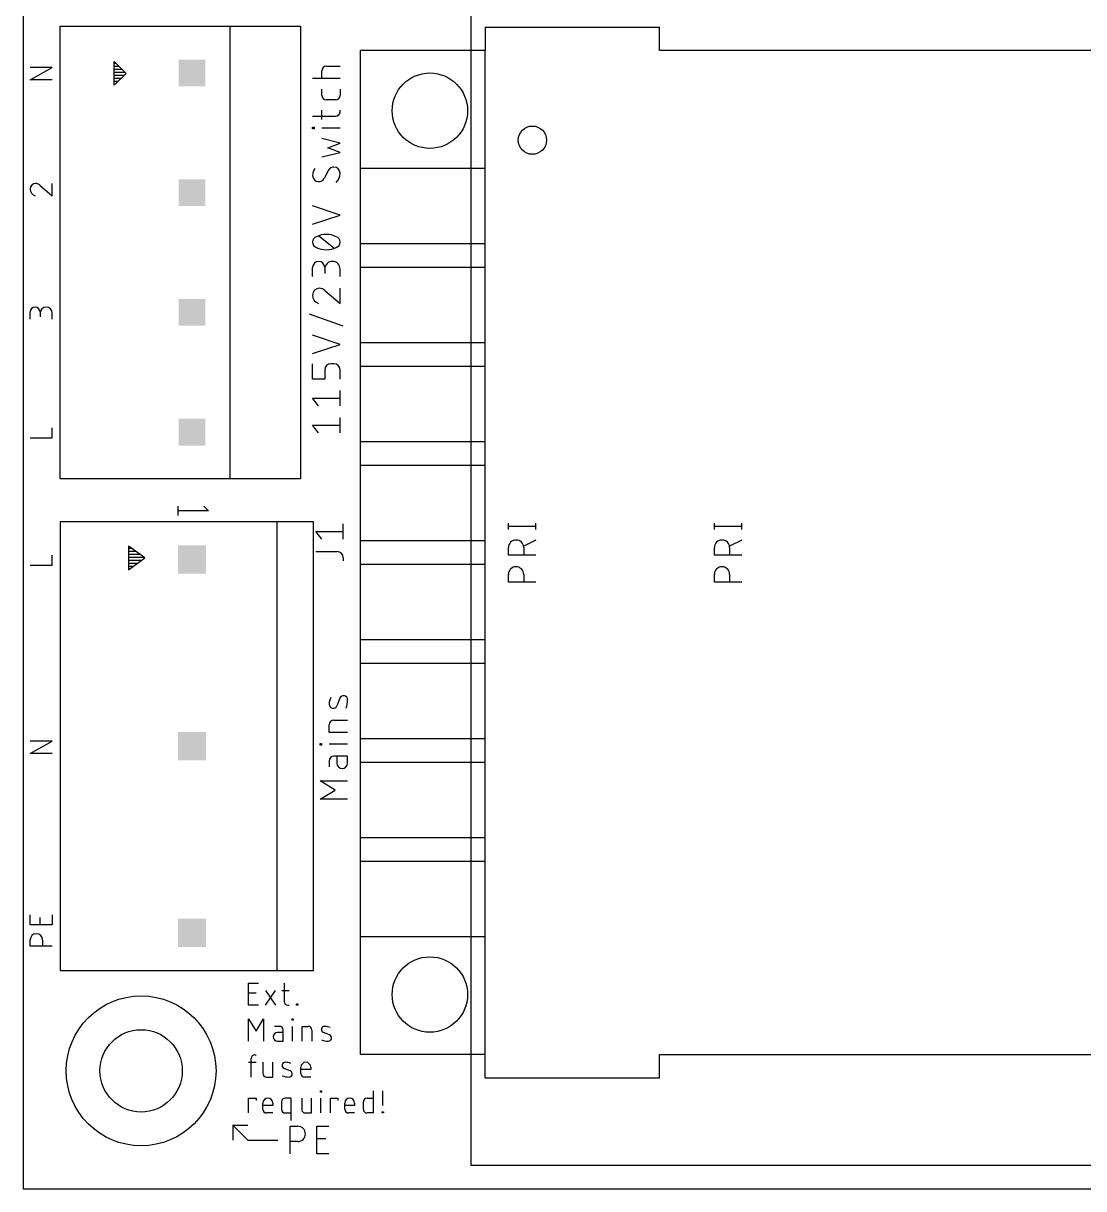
# Model space of a CAD drawing. Extents: x 0 to 90, y 0 to 113.
# Drawn here: x 0 to 45, y 0 to 49.45 of the extents above; entities that cross this region are included whole.
import ezdxf

# ---------------------------------------------------------------- set-up
doc = ezdxf.new("R2010")
doc.units = 0
for name, color, linetype in [('20', 30, 'CONTINUOUS'), ('21', 253, 'CONTINUOUS'), ('25', 253, 'CONTINUOUS'), ('51', 253, 'CONTINUOUS')]:
    doc.layers.add(name, color=color, linetype=linetype)

# ---------------------------------------------------------------- blocks, each defined once
blk = doc.blocks.new('RECT')
blk.add_solid([(-0.5, -0.5), (0.5, -0.5), (-0.5, 0.5), (0.5, 0.5)])

msp = doc.modelspace()

# ---------------------------------------------------------------- linework, layer by layer
at = {"layer": '20'}
for p, q in [((0, 84), (0, 0)), ((0, 0), (90, 0))]:
    msp.add_line(p, q, dxfattribs=at)
for centre in [(17.255, 45.7375), (17.255, 8.2375)]:
    msp.add_circle(centre, 1.6, dxfattribs=at)
at = {"layer": '21'}
for p, q in [((19.005, 0.9875), (19.005, 52.9875)), ((1.56, 30.12), (1.56, 49.32)), ((1.56, 49.32), (8.76, 49.32)), ((8.76, 49.32), (8.76, 30.12)), ((8.76, 49.32), (11.76, 49.32)), ((11.76, 49.32), (11.76, 30.12)), ((19.605, 49.2875), (19.605, 48.2875)), ((19.605, 49.2875), (27.005, 49.2875)), ((27.005, 48.2875), (27.005, 49.2875)), ((14.305, 5.6875), (14.305, 48.2875)), ((19.605, 48.2875), (14.305, 48.2875)), ((19.605, 5.6875), (19.605, 48.2875)), ((55.005, 48.2875), (27.005, 48.2875)), ((0.2921, 47.0464), (1.2319, 47.5686)), ((1.2319, 47.5686), (0.2921, 47.5686)), ((3.86, 47.82), (4.36, 47.32)), ((3.86, 46.82), (3.86, 47.82)), ((3.86, 47.752), (3.928, 47.752)), ((3.86, 47.625), (4.055, 47.625)), ((3.86, 47.498), (4.182, 47.498)), ((12.8588, 47.625), (13.443, 47.625)), ((1.2319, 47.0464), (0.2921, 47.0464)), ((3.86, 47.371), (4.309, 47.371)), ((4.36, 47.32), (3.86, 46.82)), ((3.86, 47.244), (4.284, 47.244)), ((3.86, 47.117), (4.157, 47.117)), ((3.86, 46.99), (4.03, 46.99)), ((13.443, 47.1057), (12.2746, 47.1057)), ((12.664, 47.1057), (12.664, 47.4303)), ((3.86, 46.863), (3.903, 46.863)), ((12.664, 46.3874), (12.664, 46.647)), ((13.443, 46.647), (13.443, 46.3874)), ((13.2482, 46.1926), (12.8588, 46.1926)), ((12.2746, 45.5005), (13.2482, 45.5005)), ((12.664, 45.3707), (12.664, 45.7601)), ((13.443, 45.6952), (13.443, 45.7601)), ((12.2746, 44.9707), (12.2746, 45.0356)), ((12.2746, 45.0356), (12.3395, 45.0356)), ((12.3395, 45.0356), (12.3395, 44.9707)), ((13.443, 45.0031), (12.664, 45.0031)), ((12.3395, 44.9707), (12.2746, 44.9707)), ((13.443, 44.3597), (12.664, 44.5544)), ((12.9237, 44.165), (13.443, 44.3597)), ((13.443, 43.9702), (12.9237, 44.165)), ((12.664, 43.7755), (13.443, 43.9702)), ((12.9561, 43.2167), (12.7614, 42.8597)), ((19.605, 43.2875), (14.305, 43.2875)), ((19.605, 40.0875), (19.605, 43.2875)), ((0.7098, 42.569), (1.2319, 42.1252)), ((1.2319, 42.1252), (1.2319, 42.6473)), ((13.443, 41.3075), (12.2746, 41.6969)), ((12.2746, 40.918), (13.443, 41.3075)), ((13.1833, 39.9048), (12.5342, 40.4241)), ((19.605, 40.0875), (14.305, 40.0875)), ((12.2746, 38.6969), (12.2746, 39.0864)), ((12.7938, 39.0864), (12.7938, 38.8267)), ((19.605, 39.0875), (14.305, 39.0875)), ((19.605, 35.8875), (19.605, 39.0875)), ((13.443, 38.6969), (13.443, 39.0215)), ((12.7938, 38.1057), (13.443, 37.5539)), ((13.443, 37.5539), (13.443, 38.203)), ((0.2921, 36.8864), (0.2921, 37.1997)), ((0.7098, 37.1997), (0.7098, 36.9909)), ((1.2319, 36.8864), (1.2319, 37.1475)), ((13.5728, 36.5901), (12.1447, 37.1094)), ((13.443, 35.8211), (12.2746, 36.2105)), ((12.2746, 35.4316), (13.443, 35.8211)), ((19.605, 35.8875), (14.305, 35.8875)), ((12.2746, 34.3535), (12.2746, 35.0026)), ((12.7938, 34.743), (12.7938, 34.3535)), ((13.1833, 35.0026), (13.0535, 35.0026)), ((13.443, 34.3535), (13.443, 34.743)), ((19.605, 34.8875), (14.305, 34.8875)), ((19.605, 31.6875), (19.605, 34.8875)), ((12.7938, 34.3535), (12.2746, 34.3535)), ((13.443, 33.2105), (13.443, 33.8596)), ((12.5342, 33.2105), (12.2746, 33.5351)), ((12.2746, 33.5351), (13.443, 33.5351)), ((13.443, 32.0675), (13.443, 32.7166)), ((1.2319, 31.8587), (1.2319, 32.2763)), ((12.5342, 32.0675), (12.2746, 32.3921)), ((12.2746, 32.3921), (13.443, 32.3921)), ((0.2921, 31.8587), (1.2319, 31.8587)), ((19.605, 31.6875), (14.305, 31.6875)), ((19.605, 30.6875), (14.305, 30.6875)), ((19.605, 27.4875), (19.605, 30.6875)), ((8.76, 30.12), (1.56, 30.12)), ((11.76, 30.12), (8.76, 30.12)), ((6.56, 28.96), (6.56, 28.56)), ((7.86, 28.76), (6.56, 28.76)), ((7.66, 28.96), (7.86, 28.76)), ((1.56, 28.3), (1.56, 9.26)), ((10.76, 28.3), (1.56, 28.3)), ((12.31, 28.3), (10.76, 28.3)), ((10.76, 28.3), (10.76, 9.26)), ((12.31, 9.26), (12.31, 28.3)), ((20.5858, 27.9753), (20.5858, 28.2349)), ((21.7542, 27.9753), (21.7542, 28.2349)), ((29.3258, 27.9753), (29.3258, 28.2349)), ((30.4942, 27.9753), (30.4942, 28.2349)), ((20.5858, 28.1051), (21.7542, 28.1051)), ((29.3258, 28.1051), (30.4942, 28.1051)), ((4.46, 27.26), (4.46, 26.26)), ((5.16, 26.76), (4.46, 27.26)), ((19.605, 27.4875), (14.305, 27.4875)), ((20.5858, 26.8735), (20.5858, 27.1981)), ((21.7542, 27.5226), (21.2349, 27.263)), ((21.2349, 27.1981), (21.2349, 26.8735)), ((29.3258, 26.8735), (29.3258, 27.1981)), ((30.4942, 27.5226), (29.9749, 27.263)), ((29.9749, 27.1981), (29.9749, 26.8735)), ((1.2319, 26.4612), (1.2319, 26.8788)), ((4.46, 27.178), (4.5748, 27.178)), ((4.46, 27.051), (4.7526, 27.051)), ((4.46, 26.924), (4.9304, 26.924)), ((4.46, 26.797), (5.1082, 26.797)), ((4.46, 26.26), (5.16, 26.76)), ((21.7542, 26.8735), (20.5858, 26.8735)), ((30.4942, 26.8735), (29.3258, 26.8735)), ((0.2921, 26.4612), (1.2319, 26.4612)), ((4.46, 26.67), (5.034, 26.67)), ((4.46, 26.543), (4.8562, 26.543)), ((4.46, 26.416), (4.6784, 26.416)), ((4.46, 26.289), (4.5006, 26.289)), ((19.605, 26.4875), (14.305, 26.4875)), ((19.605, 23.2875), (19.605, 26.4875)), ((20.5858, 25.7401), (20.5858, 26.0646)), ((21.7542, 25.7401), (20.5858, 25.7401)), ((21.2349, 26.0646), (21.2349, 25.7401)), ((29.3258, 25.7401), (29.3258, 26.0646)), ((30.4942, 25.7401), (29.3258, 25.7401)), ((29.9749, 26.0646), (29.9749, 25.7401)), ((19.605, 23.2875), (14.305, 23.2875)), ((19.605, 22.2875), (14.305, 22.2875)), ((19.605, 19.0875), (19.605, 22.2875)), ((13.4359, 20.8104), (13.3061, 20.4858)), ((13.1763, 19.879), (13.7605, 19.879)), ((12.9815, 19.3597), (12.9815, 19.6843)), ((13.7605, 19.3597), (12.9815, 19.3597)), ((0.2921, 18.4714), (1.2319, 18.9936)), ((1.2319, 18.9936), (0.2921, 18.9936)), ((12.5921, 18.8249), (12.5921, 18.8898)), ((12.5921, 18.8898), (12.657, 18.8898)), ((12.657, 18.8249), (12.5921, 18.8249)), ((12.657, 18.8898), (12.657, 18.8249)), ((13.7605, 18.8574), (12.9815, 18.8574)), ((19.605, 19.0875), (14.305, 19.0875)), ((1.2319, 18.4714), (0.2921, 18.4714)), ((13.7605, 18.3491), (13.1763, 18.3491)), ((13.3061, 18.3491), (13.3061, 18.057)), ((13.7605, 18.057), (13.7605, 18.3491)), ((12.9815, 18.1544), (12.9815, 17.8948)), ((19.605, 18.0875), (14.305, 18.0875)), ((19.605, 14.8875), (19.605, 18.0875)), ((13.2412, 16.9143), (12.5921, 17.3038)), ((12.5921, 17.3038), (13.7605, 17.3038)), ((12.5921, 16.5248), (13.2412, 16.9143)), ((13.7605, 16.5248), (12.5921, 16.5248)), ((19.605, 14.8875), (14.305, 14.8875)), ((19.605, 13.8875), (14.305, 13.8875)), ((19.605, 10.6875), (19.605, 13.8875)), ((0.2921, 11.1964), (0.2921, 11.6141)), ((0.7098, 11.1964), (0.7098, 11.5097)), ((1.2319, 11.6141), (1.2319, 11.1964)), ((1.2319, 11.1964), (0.2921, 11.1964)), ((0.2921, 10.2934), (0.2921, 10.5545)), ((0.8142, 10.5545), (0.8142, 10.2934)), ((19.605, 10.6875), (14.305, 10.6875)), ((1.2319, 10.2934), (0.2921, 10.2934)), ((1.56, 9.26), (10.76, 9.26)), ((10.76, 9.26), (12.31, 9.26)), ((9.5631, 7.7851), (9.5631, 8.7249)), ((9.5631, 8.7249), (9.9808, 8.7249)), ((10.2841, 7.7851), (10.7018, 8.4116)), ((10.2841, 8.4116), (10.7018, 7.7851)), ((10.9692, 8.4116), (11.2825, 8.4116)), ((11.0737, 8.7249), (11.0737, 7.9417)), ((9.5631, 8.3072), (9.8764, 8.3072)), ((9.9808, 7.7851), (9.5631, 7.7851)), ((11.2303, 7.7851), (11.2825, 7.7851)), ((11.5946, 7.7851), (11.5946, 7.8373)), ((11.5946, 7.8373), (11.6468, 7.8373)), ((11.6468, 7.7851), (11.5946, 7.7851)), ((11.6468, 7.8373), (11.6468, 7.7851)), ((9.5631, 6.2611), (9.5631, 7.2009)), ((9.5631, 7.2009), (9.8764, 6.6788)), ((9.8764, 6.6788), (10.1896, 7.2009)), ((10.1896, 7.2009), (10.1896, 6.2611)), ((11.4047, 7.1487), (11.4047, 7.2009)), ((11.4047, 7.2009), (11.4569, 7.2009)), ((11.4569, 7.1487), (11.4047, 7.1487)), ((11.4569, 7.2009), (11.4569, 7.1487)), ((10.8689, 6.8876), (10.66, 6.8876)), ((11.0255, 6.6266), (10.7906, 6.6266)), ((11.0255, 6.2611), (11.0255, 6.731)), ((11.4308, 6.2611), (11.4308, 6.8876)), ((11.8316, 6.2611), (11.8316, 6.8876)), ((11.8316, 6.8876), (12.0926, 6.8876)), ((12.2493, 6.731), (12.2493, 6.2611)), ((12.9939, 6.5222), (12.7329, 6.6266)), ((10.7906, 6.2611), (11.0255, 6.2611)), ((9.6675, 4.7371), (9.6675, 5.5203)), ((9.8242, 5.6769), (9.8764, 5.6769)), ((19.605, 5.6875), (14.305, 5.6875)), ((19.605, 4.6875), (19.605, 5.6875)), ((27.005, 4.6875), (27.005, 5.6875)), ((27.005, 5.6875), (55.005, 5.6875)), ((9.5631, 5.3636), (9.8764, 5.3636)), ((10.1657, 5.3636), (10.1657, 4.8937)), ((10.5834, 4.7371), (10.5834, 5.3636)), ((11.328, 4.9982), (11.067, 5.1026)), ((11.7811, 4.8937), (11.7811, 5.1548)), ((12.1988, 5.0504), (11.7811, 5.0504)), ((12.1988, 5.1548), (12.1988, 5.0504)), ((10.3223, 4.7371), (10.5834, 4.7371)), ((12.1988, 4.7371), (11.9378, 4.7371)), ((27.005, 4.6875), (19.605, 4.6875)), ((12.6058, 4.1007), (12.6058, 4.1529)), ((12.6058, 4.1529), (12.658, 4.1529)), ((12.658, 4.1007), (12.6058, 4.1007)), ((12.658, 4.1529), (12.658, 4.1007)), ((14.8479, 4.1529), (14.8479, 3.2131)), ((15.2532, 3.5264), (15.2532, 4.1529)), ((9.5631, 3.2131), (9.5631, 3.8396)), ((9.5631, 3.8396), (9.8764, 3.8396)), ((9.8764, 3.8396), (9.8764, 3.7352)), ((10.1676, 3.3697), (10.1676, 3.6308)), ((10.5852, 3.5264), (10.1676, 3.5264)), ((10.5852, 3.6308), (10.5852, 3.5264)), ((10.9555, 3.683), (10.9555, 3.3697)), ((11.3731, 3.8396), (11.1121, 3.8396)), ((11.3731, 2.8998), (11.3731, 3.8396)), ((11.8135, 3.8396), (11.8135, 3.3697)), ((12.2311, 3.2131), (12.2311, 3.8396)), ((12.6319, 3.2131), (12.6319, 3.8396)), ((13.0378, 3.2131), (13.0378, 3.8396)), ((13.0378, 3.8396), (13.3511, 3.8396)), ((13.3511, 3.8396), (13.3511, 3.7352)), ((13.6423, 3.3697), (13.6423, 3.6308)), ((14.0599, 3.5264), (13.6423, 3.5264)), ((14.0599, 3.6308), (14.0599, 3.5264)), ((14.4302, 3.3697), (14.4302, 3.683)), ((14.5868, 3.8396), (14.8479, 3.8396)), ((10.5852, 3.2131), (10.3242, 3.2131)), ((11.1121, 3.2131), (11.3731, 3.2131)), ((11.9701, 3.2131), (12.2311, 3.2131)), ((14.0599, 3.2131), (13.7989, 3.2131)), ((14.8479, 3.2131), (14.5868, 3.2131)), ((15.2271, 3.2131), (15.2271, 3.2653)), ((15.2271, 3.2653), (15.2793, 3.2653)), ((15.2793, 3.2131), (15.2271, 3.2131)), ((15.2793, 3.2653), (15.2793, 3.2131)), ((8.89, 2.6987), (9.525, 2.0638)), ((8.89, 2.6987), (8.89, 2.0638)), ((8.89, 2.6987), (9.525, 2.6987)), ((11.3221, 1.4796), (11.3221, 2.648)), ((11.3221, 2.648), (11.6466, 2.648)), ((12.4504, 1.4796), (12.4504, 2.648)), ((12.4504, 2.648), (12.9697, 2.648)), ((9.525, 2.0638), (10.795, 2.0638)), ((11.6466, 1.9988), (11.3221, 1.9988)), ((12.4504, 2.1287), (12.8398, 2.1287)), ((12.9697, 1.4796), (12.4504, 1.4796)), ((63.005, 0.9875), (19.005, 0.9875))]:
    msp.add_line(p, q, dxfattribs=at)
for centre, radius in [((21.605, 44.4875), 0.6), ((5, 5), 3.1789), ((5, 5), 1.7463)]:
    msp.add_circle(centre, radius, dxfattribs=at)
for centre, radius, start, end in [((12.8588, 47.4303), 0.1947, 90.0009, 180), ((12.8588, 46.3874), 0.1947, 180, 270), ((13.2482, 46.3874), 0.1947, 270, 0), ((13.2482, 45.6952), 0.1947, 270, 0), ((12.7614, 42.9895), 0.4868, 143.1294, 180), ((13.1833, 43.0828), 0.2637, 90.0001, 149.4899), ((13.1833, 43.0869), 0.2596, 0, 90), ((12.8944, 43.0869), 0.5485, 314.761, 359.9999), ((0.5271, 42.4124), 0.235, 90, 180), ((0.5271, 42.3949), 0.2524, 43.6037, 90.0001), ((12.5342, 42.9895), 0.2596, 180, 270), ((12.5342, 42.9935), 0.2637, 269.9998, 329.4902), ((0.5939, 42.4124), 0.3018, 180.0002, 252.0556), ((12.5147, 40.1645), 0.2402, 108.924, 180.0001), ((12.5147, 40.1645), 0.2402, 180, 251.0758), ((12.8588, 39.5261), 0.9629, 90.0001, 115.9889), ((12.8588, 39.5261), 0.9629, 64.0112, 90), ((13.2028, 40.1645), 0.2402, 0, 71.0747), ((13.2028, 40.1645), 0.2402, 288.9254, 359.9998), ((12.8588, 40.8028), 0.9629, 244.0111, 269.9999), ((12.8588, 40.8028), 0.9629, 270, 295.9888), ((12.5342, 39.0864), 0.2596, 0, 180), ((13.1184, 39.0215), 0.3246, 0, 180), ((12.5667, 37.9109), 0.2921, 90, 180), ((12.5667, 37.8893), 0.3137, 43.6034, 90.0002), ((12.6498, 37.9109), 0.3753, 180.0001, 252.0554), ((0.5009, 37.1997), 0.2088, 0, 180), ((0.9708, 37.1475), 0.2611, 0, 180), ((13.0535, 34.743), 0.2596, 90, 180), ((13.1833, 34.743), 0.2596, 0, 90), ((20.9104, 27.1981), 0.3246, 0, 180), ((29.6504, 27.1981), 0.3246, 0, 180), ((20.9104, 26.0646), 0.3246, 0, 180), ((29.6504, 26.0646), 0.3246, 0, 180), ((13.7186, 20.5402), 0.7371, 155.7611, 179.1819), ((13.5922, 20.7478), 0.1683, 359.1819, 158.1986), ((13.1498, 20.5483), 0.1683, 179.1818, 338.1989), ((12.6597, 20.7612), 1.1008, 340.209, 359.1819), ((13.1763, 19.6843), 0.1947, 90.0009, 180), ((13.1763, 18.1544), 0.1947, 90, 180), ((13.5333, 18.057), 0.2272, 180, 0), ((0.5532, 10.5545), 0.2611, 0, 180), ((11.2303, 7.9417), 0.1566, 180, 270), ((10.7906, 6.4438), 0.1827, 90, 270), ((10.8689, 6.731), 0.1566, 0, 90), ((12.0926, 6.731), 0.1566, 0.0011, 90), ((12.7831, 6.7523), 0.1354, 89.1826, 248.1983), ((12.7766, 6.2948), 0.5929, 65.7606, 89.1826), ((12.9436, 6.3965), 0.1354, 269.1826, 68.1983), ((12.9543, 7.1464), 0.8854, 250.2085, 269.1826), ((9.8242, 5.5203), 0.1566, 90.0011, 180), ((11.1172, 5.2283), 0.1354, 89.1826, 248.1983), ((11.1107, 4.7708), 0.5929, 65.7606, 89.1826), ((11.2777, 4.8725), 0.1354, 269.1826, 68.1983), ((11.99, 5.1548), 0.2088, 0, 180), ((10.3223, 4.8937), 0.1566, 180, 270), ((11.2884, 5.6224), 0.8854, 250.2085, 269.1826), ((11.9378, 4.8937), 0.1566, 180, 270), ((10.3764, 3.6308), 0.2088, 0, 180), ((11.1121, 3.683), 0.1566, 90, 180), ((13.8511, 3.6308), 0.2088, 0, 180), ((14.5868, 3.683), 0.1566, 90, 180), ((10.3242, 3.3697), 0.1566, 180, 270), ((11.1121, 3.3697), 0.1566, 180, 270), ((11.9701, 3.3697), 0.1566, 180, 270), ((13.7989, 3.3697), 0.1566, 180, 270), ((14.5868, 3.3697), 0.1566, 180, 270), ((11.6466, 2.3234), 0.3246, 270, 90)]:
    msp.add_arc(centre, radius, start, end, dxfattribs=at)
at = {"layer": '25'}
for p, q in [((13.5792, 27.5601), (13.5792, 28.2092)), ((12.6704, 27.5601), (12.4108, 27.8846)), ((12.4108, 27.8846), (13.5792, 27.8846)), ((12.4108, 27.0328), (13.3196, 27.0328)), ((13.5792, 26.7731), (13.5792, 26.6433))]:
    msp.add_line(p, q, dxfattribs=at)
msp.add_arc((13.3196, 26.7731), 0.2596, 0, 90, dxfattribs=at)

# ---------------------------------------------------------------- block references
at = {"layer": '51', "rotation": 270}
for p, xscale, yscale in [((7.16, 47.34), 1.14, 1.14), ((7.16, 42.26), 1.14, 1.14), ((7.16, 37.18), 1.14, 1.14), ((7.16, 32.1), 1.14, 1.14), ((7.16, 26.7), 1.2, 1.2), ((7.16, 18.78), 1.2, 1.2), ((7.16, 10.86), 1.2, 1.2)]:
    msp.add_blockref('RECT', p, dxfattribs=dict(at, xscale=xscale, yscale=yscale))

doc.saveas('drawing.dxf')
